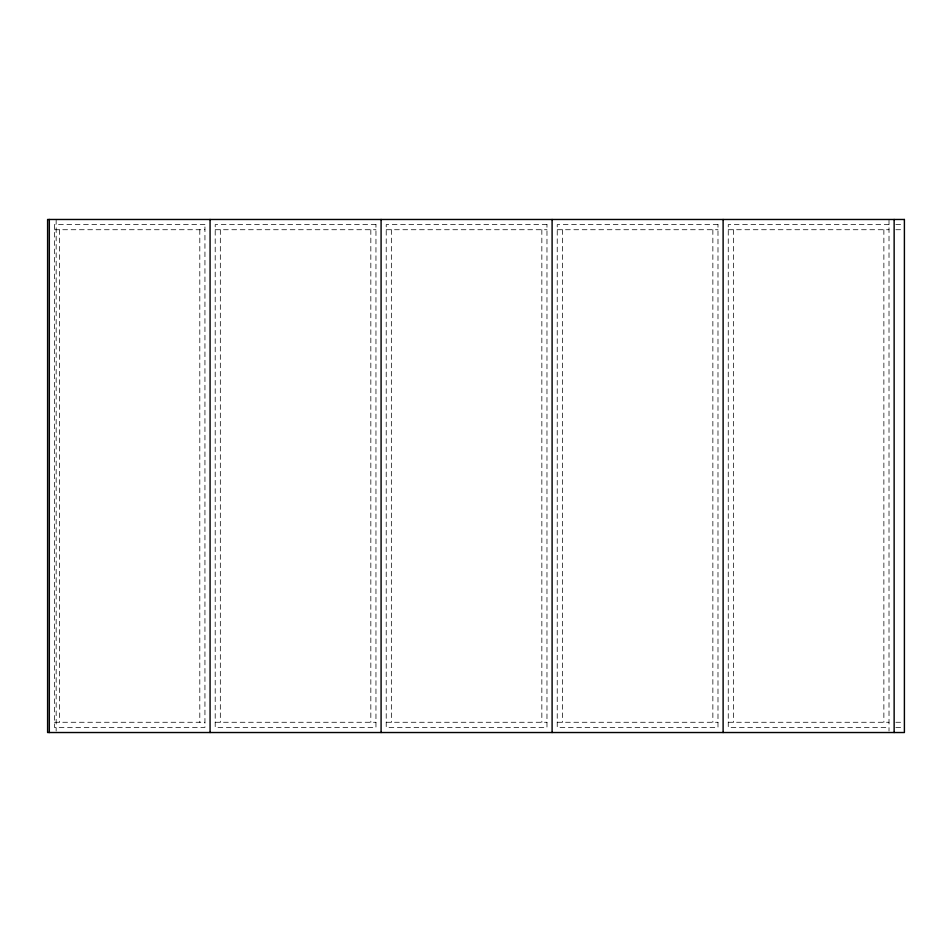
<?xml version="1.0" encoding="UTF-8"?>
<svg xmlns="http://www.w3.org/2000/svg" width="952" height="952" viewBox="0 0 952 952"><rect width="100%" height="100%" fill="white"/><g stroke="black" fill="none" stroke-linecap="round" stroke-linejoin="round"><path stroke-width="0.71" stroke-dasharray="4.76 3.57" d="M889.013 224.601L728.256 224.601L728.256 727.399L889.013 727.399M895.844 224.601L902.686 224.601M54.442 229.73L204.942 229.73M215.2 229.73L375.957 229.73M386.214 229.73L546.972 229.73M557.229 229.73L717.986 229.73M728.256 229.73L889.013 229.73M895.844 229.73L902.686 229.73M54.442 722.27L204.942 722.27M215.2 722.27L375.957 722.27M386.214 722.27L546.972 722.27M557.229 722.27L717.986 722.27M728.256 722.27L889.013 722.27M895.844 722.27L902.686 722.27M895.844 727.399L902.686 727.399M889.013 219.472L889.013 731.041M883.872 229.73L883.872 722.27M733.385 229.73L733.385 722.27M712.858 229.73L712.858 722.27M562.358 229.73L562.358 722.27M541.843 229.73L541.843 722.27M391.343 229.73L391.343 722.27M370.828 229.73L370.828 722.27M220.328 229.73L220.328 722.27M199.801 229.73L199.801 722.27M59.571 229.73L59.571 722.27M56.156 219.472L56.156 731.041M204.942 224.601L54.442 224.601L54.442 727.399L204.942 727.399L204.942 224.601M375.957 224.601L215.2 224.601L215.2 727.399L375.957 727.399L375.957 224.601M546.972 224.601L386.214 224.601L386.214 727.399L546.972 727.399L546.972 224.601M717.986 224.601L557.229 224.601L557.229 727.399L717.986 727.399L717.986 224.601"/><path stroke-width="1.43" d="M894.142 219.472L894.142 732.528M723.115 219.472L723.115 732.528M552.101 219.472L552.101 732.528M381.086 219.472L381.086 732.528M210.071 219.472L210.071 732.528M49.314 219.472L49.314 732.528M904.4 219.472L47.6 219.472L47.6 732.528L904.4 732.528L904.4 219.472"/></g></svg>
